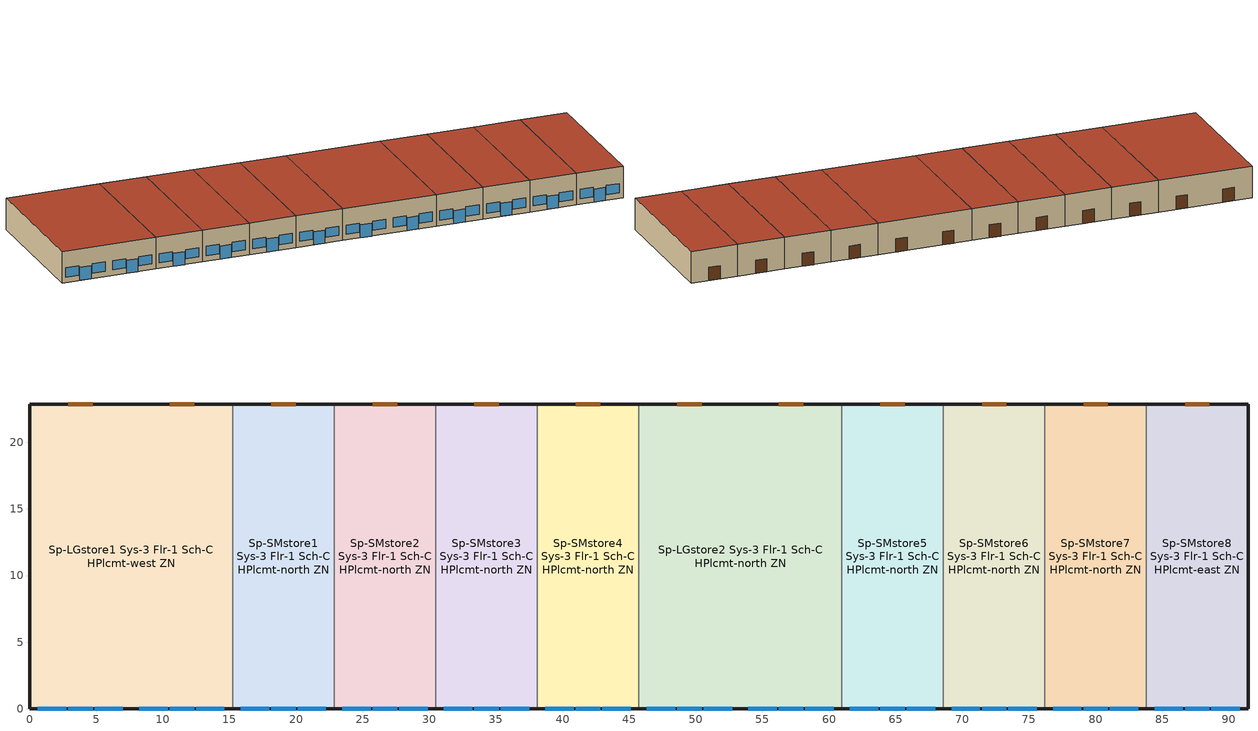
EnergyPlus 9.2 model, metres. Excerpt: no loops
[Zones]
Sp-LGstore1 Sys-3 Flr-1 Sch-C HPlcmt-west ZN
 floor ground (Customized opaque construction {696bb283-8249-4e12-9962-1d9aa854b26c} to conductance of 0.757): 15.24,22.86 15.24,0 0,0 0,22.86 z0
 wall outside (Customized opaque construction {b0f1cbef-7289-4db1-b175-e4a818bfc6b5} to conductance of 0.247): 15.24,22.86 0,22.86 0,0 15.24,0 z0:5.18
 wall to Sp-SMstore1 Sys-3 Flr-1 Sch-C HPlcmt-north ZN (Typical Interior Wall): 15.24,0 15.24,22.86 z0:5.18
 window (Customized Fenestration: cond=0.220 tvis=0.441 tsol=0.279): 2.9,0 4.73,0 / 10.52,0 12.35,0 z0:2.13
 window (Customized Fenestration: cond=0.220 tvis=0.220 tsol=0.232): 0.61,0 2.74,0 / 4.88,0 7.01,0 / 8.23,0 10.36,0 / 12.5,0 14.63,0 z0.91:2.43
 door (Customized opaque construction {9df17eda-77e6-4e09-aa2a-5fe1375f7f5a} to conductance of 2.2): 4.73,22.86 2.9,22.86 / 12.35,22.86 10.52,22.86 z0:2.13
 roof outside (Customized opaque construction {a9ebca0a-3afd-4941-8a24-fb8d7e1c11b4} to conductance of 0.183): 15.24,0 15.24,22.86 0,22.86 0,0 z5.18
Sp-LGstore2 Sys-3 Flr-1 Sch-C HPlcmt-north ZN
 floor ground (Customized opaque construction {696bb283-8249-4e12-9962-1d9aa854b26c} to conductance of 0.757): 60.96,22.86 60.96,0 45.72,0 45.72,22.86 z0
 wall outside (Customized opaque construction {b0f1cbef-7289-4db1-b175-e4a818bfc6b5} to conductance of 0.247): 45.72,0 60.96,0 / 60.96,22.86 45.72,22.86 z0:5.18
 wall to Sp-SMstore4 Sys-3 Flr-1 Sch-C HPlcmt-north ZN (Typical Interior Wall): 45.72,22.86 45.72,0 z0:5.18
 wall to Sp-SMstore5 Sys-3 Flr-1 Sch-C HPlcmt-north ZN (Typical Interior Wall): 60.96,0 60.96,22.86 z0:5.18
 window (Customized Fenestration: cond=0.220 tvis=0.441 tsol=0.279): 48.62,0 50.44,0 / 56.24,0 58.06,0 z0:2.13
 window (Customized Fenestration: cond=0.220 tvis=0.220 tsol=0.232): 46.33,0 48.46,0 / 50.6,0 52.73,0 / 53.95,0 56.08,0 / 58.22,0 60.35,0 z0.91:2.43
 door (Customized opaque construction {9df17eda-77e6-4e09-aa2a-5fe1375f7f5a} to conductance of 2.2): 50.44,22.86 48.62,22.86 / 58.06,22.86 56.24,22.86 z0:2.13
 roof outside (Customized opaque construction {a9ebca0a-3afd-4941-8a24-fb8d7e1c11b4} to conductance of 0.183): 60.96,0 60.96,22.86 45.72,22.86 45.72,0 z5.18
Sp-SMstore1 Sys-3 Flr-1 Sch-C HPlcmt-north ZN
 floor ground (Customized opaque construction {696bb283-8249-4e12-9962-1d9aa854b26c} to conductance of 0.757): 22.86,22.86 22.86,0 15.24,0 15.24,22.86 z0
 wall outside (Customized opaque construction {b0f1cbef-7289-4db1-b175-e4a818bfc6b5} to conductance of 0.247): 15.24,0 22.86,0 / 22.86,22.86 15.24,22.86 z0:5.18
 wall to Sp-SMstore2 Sys-3 Flr-1 Sch-C HPlcmt-north ZN (Typical Interior Wall): 22.86,0 22.86,22.86 z0:5.18
 window (Customized Fenestration: cond=0.220 tvis=0.441 tsol=0.279): 18.14,0 19.97,0 z0:2.13
 window (Customized Fenestration: cond=0.220 tvis=0.220 tsol=0.232): 15.85,0 17.98,0 / 20.12,0 22.25,0 z0.91:2.43
 door (Customized opaque construction {9df17eda-77e6-4e09-aa2a-5fe1375f7f5a} to conductance of 2.2): 19.97,22.86 18.14,22.86 z0:2.13
 roof outside (Customized opaque construction {a9ebca0a-3afd-4941-8a24-fb8d7e1c11b4} to conductance of 0.183): 22.86,0 22.86,22.86 15.24,22.86 15.24,0 z5.18
Sp-SMstore2 Sys-3 Flr-1 Sch-C HPlcmt-north ZN
 floor ground (Customized opaque construction {696bb283-8249-4e12-9962-1d9aa854b26c} to conductance of 0.757): 30.48,22.86 30.48,0 22.86,0 22.86,22.86 z0
 wall outside (Customized opaque construction {b0f1cbef-7289-4db1-b175-e4a818bfc6b5} to conductance of 0.247): 22.86,0 30.48,0 / 30.48,22.86 22.86,22.86 z0:5.18
 wall to Sp-SMstore3 Sys-3 Flr-1 Sch-C HPlcmt-north ZN (Typical Interior Wall): 30.48,0 30.48,22.86 z0:5.18
 window (Customized Fenestration: cond=0.220 tvis=0.441 tsol=0.279): 25.76,0 27.58,0 z0:2.13
 window (Customized Fenestration: cond=0.220 tvis=0.220 tsol=0.232): 23.47,0 25.6,0 / 27.74,0 29.87,0 z0.91:2.43
 door (Customized opaque construction {9df17eda-77e6-4e09-aa2a-5fe1375f7f5a} to conductance of 2.2): 27.58,22.86 25.76,22.86 z0:2.13
 roof outside (Customized opaque construction {a9ebca0a-3afd-4941-8a24-fb8d7e1c11b4} to conductance of 0.183): 30.48,0 30.48,22.86 22.86,22.86 22.86,0 z5.18
Sp-SMstore3 Sys-3 Flr-1 Sch-C HPlcmt-north ZN
 floor ground (Customized opaque construction {696bb283-8249-4e12-9962-1d9aa854b26c} to conductance of 0.757): 38.1,22.86 38.1,0 30.48,0 30.48,22.86 z0
 wall outside (Customized opaque construction {b0f1cbef-7289-4db1-b175-e4a818bfc6b5} to conductance of 0.247): 30.48,0 38.1,0 / 38.1,22.86 30.48,22.86 z0:5.18
 wall to Sp-SMstore4 Sys-3 Flr-1 Sch-C HPlcmt-north ZN (Typical Interior Wall): 38.1,0 38.1,22.86 z0:5.18
 window (Customized Fenestration: cond=0.220 tvis=0.441 tsol=0.279): 33.38,0 35.2,0 z0:2.13
 window (Customized Fenestration: cond=0.220 tvis=0.220 tsol=0.232): 31.09,0 33.22,0 / 35.36,0 37.49,0 z0.91:2.43
 door (Customized opaque construction {9df17eda-77e6-4e09-aa2a-5fe1375f7f5a} to conductance of 2.2): 35.2,22.86 33.38,22.86 z0:2.13
 roof outside (Customized opaque construction {a9ebca0a-3afd-4941-8a24-fb8d7e1c11b4} to conductance of 0.183): 38.1,0 38.1,22.86 30.48,22.86 30.48,0 z5.18
Sp-SMstore4 Sys-3 Flr-1 Sch-C HPlcmt-north ZN
 floor ground (Customized opaque construction {696bb283-8249-4e12-9962-1d9aa854b26c} to conductance of 0.757): 45.72,22.86 45.72,0 38.1,0 38.1,22.86 z0
 wall outside (Customized opaque construction {b0f1cbef-7289-4db1-b175-e4a818bfc6b5} to conductance of 0.247): 38.1,0 45.72,0 / 45.72,22.86 38.1,22.86 z0:5.18
 window (Customized Fenestration: cond=0.220 tvis=0.441 tsol=0.279): 41,0 42.82,0 z0:2.13
 window (Customized Fenestration: cond=0.220 tvis=0.220 tsol=0.232): 38.71,0 40.84,0 / 42.98,0 45.11,0 z0.91:2.43
 door (Customized opaque construction {9df17eda-77e6-4e09-aa2a-5fe1375f7f5a} to conductance of 2.2): 42.82,22.86 41,22.86 z0:2.13
 roof outside (Customized opaque construction {a9ebca0a-3afd-4941-8a24-fb8d7e1c11b4} to conductance of 0.183): 45.72,0 45.72,22.86 38.1,22.86 38.1,0 z5.18
Sp-SMstore5 Sys-3 Flr-1 Sch-C HPlcmt-north ZN
 floor ground (Customized opaque construction {696bb283-8249-4e12-9962-1d9aa854b26c} to conductance of 0.757): 68.58,22.86 68.58,0 60.96,0 60.96,22.86 z0
 wall outside (Customized opaque construction {b0f1cbef-7289-4db1-b175-e4a818bfc6b5} to conductance of 0.247): 60.96,0 68.58,0 / 68.58,22.86 60.96,22.86 z0:5.18
 wall to Sp-SMstore6 Sys-3 Flr-1 Sch-C HPlcmt-north ZN (Typical Interior Wall): 68.58,0 68.58,22.86 z0:5.18
 window (Customized Fenestration: cond=0.220 tvis=0.441 tsol=0.279): 63.86,0 65.68,0 z0:2.13
 window (Customized Fenestration: cond=0.220 tvis=0.220 tsol=0.232): 61.57,0 63.7,0 / 65.84,0 67.97,0 z0.91:2.43
 door (Customized opaque construction {9df17eda-77e6-4e09-aa2a-5fe1375f7f5a} to conductance of 2.2): 65.68,22.86 63.86,22.86 z0:2.13
 roof outside (Customized opaque construction {a9ebca0a-3afd-4941-8a24-fb8d7e1c11b4} to conductance of 0.183): 68.58,0 68.58,22.86 60.96,22.86 60.96,0 z5.18
Sp-SMstore6 Sys-3 Flr-1 Sch-C HPlcmt-north ZN
 floor ground (Customized opaque construction {696bb283-8249-4e12-9962-1d9aa854b26c} to conductance of 0.757): 76.2,22.86 76.2,0 68.58,0 68.58,22.86 z0
 wall outside (Customized opaque construction {b0f1cbef-7289-4db1-b175-e4a818bfc6b5} to conductance of 0.247): 68.58,0 76.2,0 / 76.2,22.86 68.58,22.86 z0:5.18
 wall to Sp-SMstore7 Sys-3 Flr-1 Sch-C HPlcmt-north ZN (Typical Interior Wall): 76.2,0 76.2,22.86 z0:5.18
 window (Customized Fenestration: cond=0.220 tvis=0.441 tsol=0.279): 71.48,0 73.3,0 z0:2.13
 window (Customized Fenestration: cond=0.220 tvis=0.220 tsol=0.232): 69.19,0 71.32,0 / 73.46,0 75.59,0 z0.91:2.43
 door (Customized opaque construction {9df17eda-77e6-4e09-aa2a-5fe1375f7f5a} to conductance of 2.2): 73.3,22.86 71.48,22.86 z0:2.13
 roof outside (Customized opaque construction {a9ebca0a-3afd-4941-8a24-fb8d7e1c11b4} to conductance of 0.183): 76.2,0 76.2,22.86 68.58,22.86 68.58,0 z5.18
Sp-SMstore7 Sys-3 Flr-1 Sch-C HPlcmt-north ZN
 floor ground (Customized opaque construction {696bb283-8249-4e12-9962-1d9aa854b26c} to conductance of 0.757): 83.82,22.86 83.82,0 76.2,0 76.2,22.86 z0
 wall outside (Customized opaque construction {b0f1cbef-7289-4db1-b175-e4a818bfc6b5} to conductance of 0.247): 76.2,0 83.82,0 / 83.82,22.86 76.2,22.86 z0:5.18
 wall to Sp-SMstore8 Sys-3 Flr-1 Sch-C HPlcmt-east ZN (Typical Interior Wall): 83.82,0 83.82,22.86 z0:5.18
 window (Customized Fenestration: cond=0.220 tvis=0.441 tsol=0.279): 79.1,0 80.92,0 z0:2.13
 window (Customized Fenestration: cond=0.220 tvis=0.220 tsol=0.232): 76.81,0 78.94,0 / 81.08,0 83.21,0 z0.91:2.43
 door (Customized opaque construction {9df17eda-77e6-4e09-aa2a-5fe1375f7f5a} to conductance of 2.2): 80.92,22.86 79.1,22.86 z0:2.13
 roof outside (Customized opaque construction {a9ebca0a-3afd-4941-8a24-fb8d7e1c11b4} to conductance of 0.183): 83.82,0 83.82,22.86 76.2,22.86 76.2,0 z5.18
Sp-SMstore8 Sys-3 Flr-1 Sch-C HPlcmt-east ZN
 floor ground (Customized opaque construction {696bb283-8249-4e12-9962-1d9aa854b26c} to conductance of 0.757): 91.44,22.86 91.44,0 83.82,0 83.82,22.86 z0
 wall outside (Customized opaque construction {b0f1cbef-7289-4db1-b175-e4a818bfc6b5} to conductance of 0.247): 83.82,0 91.44,0 91.44,22.86 83.82,22.86 z0:5.18
 window (Customized Fenestration: cond=0.220 tvis=0.441 tsol=0.279): 86.72,0 88.54,0 z0:2.13
 window (Customized Fenestration: cond=0.220 tvis=0.220 tsol=0.232): 84.43,0 86.56,0 / 88.7,0 90.83,0 z0.91:2.43
 door (Customized opaque construction {9df17eda-77e6-4e09-aa2a-5fe1375f7f5a} to conductance of 2.2): 88.54,22.86 86.72,22.86 z0:2.13
 roof outside (Customized opaque construction {a9ebca0a-3afd-4941-8a24-fb8d7e1c11b4} to conductance of 0.183): 91.44,0 91.44,22.86 83.82,22.86 83.82,0 z5.18
[Building]
NECB 2011-RetailStripmall-NECB HDD Method-CAN_PQ_Montreal.Intl.AP.716270_CWEC.epw created: 2017-
[Site:Location]
Montreal Int'l_PQ_CAN: Latitude {deg}=45.47; Longitude {deg}=-73.75; Time Zone {hr}=-5; Elevation {m}=36
[SizingPeriod:DesignDay] Day of Month=21; Dry-Bulb Temperature Range Modifier Type=DefaultMultipliers; Humidity Condition Type=Wetbulb; Barometric Pressure {Pa}=100893; Rain Indicator=No; Snow Indicator=No; Daylight Saving Time Indicator=No
Name | Month | Day Type | Maximum Dry-Bulb Temperature {C} | Daily Dry-Bulb Temperature Range {deltaC} | Wetbulb or DewPoint at Maximum Dry-Bulb {C} | Wind Speed {m/s} | Wind Direction {deg} | Solar Model Indicator | ASHRAE Clear Sky Optical Depth for Beam Irradiance (taub) | ASHRAE Clear Sky Optical Depth for Diffuse Irradiance (taud) | Sky Clearness
Montreal Int'l Ann Clg .4% Condns DB=>MWB | 7 | SummerDesignDay | 30 | 9.3 | 22.1 | 4.9 | 220 | ASHRAETau | 0.465 | 1.966
Montreal Int'l Ann Clg .4% Condns WB=>MDB | 7 | SummerDesignDay | 28.1 | 9.3 | 23.2 | 4.9 | 220 | ASHRAETau | 0.465 | 1.966
Montreal Int'l Ann Htg 99.6% Condns DB | 1 | WinterDesignDay | -23.7 | 0 | -23.7 | 3.9 | 260 | ASHRAEClearSky |  |  | 0
[Site:GroundTemperature:BuildingSurface]
19.527, 19.502, 19.536, 19.598, 20.002, 21.64, 22.225, 22.375, 21.449, 20.121, 19.802, 19.633
[Site:WaterMainsTemperature]
Calculation Method=Correlation; Annual Average Outdoor Air Temperature {C}=6.25; Maximum Difference In Monthly Average Outdoor Air Temperatures {deltaC}=30.2
[Material] Thermal Absorptance=0.9
Name | Roughness | Thickness {m} | Conductivity {W/m-K} | Density {kg/m3} | Specific Heat {J/kg-K} | Solar Absorptance | Visible Absorptance
1/2IN Gypsum 1 | Smooth | 0.0127 | 0.16 | 784.9 | 830 | 0.4 | 0.4
1IN Stucco 1 | Smooth | 0.0253 | 0.6918 | 1858 | 837 | 0.7 | 0.92
6 in. Normalweight Concrete Floor 1 | MediumRough | 0.1524 | 2.31 | 2322 | 832 | 0.7 | 0.7
8IN CONCRETE HW RefBldg 1 | Rough | 0.2032 | 1.311 | 2240 | 836.8 | 0.7 | 0.7
F08 Metal surface 1; Metal Roof Surface 1 | Smooth | 0.0008 | 45.28 | 7824 | 500 | 0.7 | 0.7
G01 13mm gypsum board | Smooth | 0.0127 | 0.16 | 800 | 1090 | 0.7 | 0.5
[Material:NoMass] Roughness=Smooth; Thermal Absorptance=0.9; Solar Absorptance=0.7
Name | Thermal Resistance {m2-K/W} | Visible Absorptance
Typical Carpet Pad 2 | 1.25503 | 0.8
Typical Insulation R-0.58 1 | 0.454528 | 0.7
Typical Insulation R-10.11 1 | 3.77764 | 0.7
Typical Insulation R-19.63 1 | 5.46446 | 0.7
[WindowMaterial:SimpleGlazingSystem] U-Factor {W/m2-K}=2.2; Solar Heat Gain Coefficient=0.6; Visible Transmittance=0.21
Customized Fenestration:: cond=0.220 tvis=0.220 tsol=0.232; Customized Fenestration:: cond=0.220 tvis=0.441 tsol=0.279
[Construction]
Customized Fenestration: cond=0.220 tvis=0.220 tsol=0.232: Customized Fenestration:: cond=0.220 tvis=0.220 tsol=0.232
Customized Fenestration: cond=0.220 tvis=0.441 tsol=0.279: Customized Fenestration:: cond=0.220 tvis=0.441 tsol=0.279
Customized opaque construction {696bb283-8249-4e12-9962-1d9aa854b26c} to conductance of 0.757: 6 in. Normalweight Concrete Floor 1, Typical Carpet Pad 2
Customized opaque construction {9df17eda-77e6-4e09-aa2a-5fe1375f7f5a} to conductance of 2.2: F08 Metal surface 1, Typical Insulation R-0.58 1
Customized opaque construction {a9ebca0a-3afd-4941-8a24-fb8d7e1c11b4} to conductance of 0.183: Metal Roof Surface 1, Typical Insulation R-19.63 1
Customized opaque construction {b0f1cbef-7289-4db1-b175-e4a818bfc6b5} to conductance of 0.247: 1IN Stucco 1, 8IN CONCRETE HW RefBldg 1, Typical Insulation R-10.11 1, 1/2IN Gypsum 1
Typical Interior Wall: G01 13mm gypsum board, G01 13mm gypsum board
[Zone] Part of Total Floor Area=Yes
Sp-LGstore1 Sys-3 Flr-1 Sch-C HPlcmt-west ZN; Sp-LGstore2 Sys-3 Flr-1 Sch-C HPlcmt-north ZN; Sp-SMstore1 Sys-3 Flr-1 Sch-C HPlcmt-north ZN; Sp-SMstore2 Sys-3 Flr-1 Sch-C HPlcmt-north ZN; Sp-SMstore3 Sys-3 Flr-1 Sch-C HPlcmt-north ZN; Sp-SMstore4 Sys-3 Flr-1 Sch-C HPlcmt-north ZN; Sp-SMstore5 Sys-3 Flr-1 Sch-C HPlcmt-north ZN; Sp-SMstore6 Sys-3 Flr-1 Sch-C HPlcmt-north ZN; Sp-SMstore7 Sys-3 Flr-1 Sch-C HPlcmt-north ZN; Sp-SMstore8 Sys-3 Flr-1 Sch-C HPlcmt-east ZN
[ZoneInfiltration:DesignFlowRate] Schedule=Always On Discrete; Design Flow Rate Calculation Method=Flow/ExteriorArea; Flow per Exterior Surface Area {m3/s-m2}=0.00025; Constant Term Coefficient=0; Temperature Term Coefficient=0; Velocity Term Coefficient=0.224; Velocity Squared Term Coefficient=0
Name | Zone or ZoneList
LGstore1 Infiltration | Sp-LGstore1 Sys-3 Flr-1 Sch-C HPlcmt-west ZN
LGstore2 Infiltration | Sp-LGstore2 Sys-3 Flr-1 Sch-C HPlcmt-north ZN
SMstore1 Infiltration | Sp-SMstore1 Sys-3 Flr-1 Sch-C HPlcmt-north ZN
SMstore2 Infiltration | Sp-SMstore2 Sys-3 Flr-1 Sch-C HPlcmt-north ZN
SMstore3 Infiltration | Sp-SMstore3 Sys-3 Flr-1 Sch-C HPlcmt-north ZN
SMstore4 Infiltration | Sp-SMstore4 Sys-3 Flr-1 Sch-C HPlcmt-north ZN
SMstore5 Infiltration | Sp-SMstore5 Sys-3 Flr-1 Sch-C HPlcmt-north ZN
SMstore6 Infiltration | Sp-SMstore6 Sys-3 Flr-1 Sch-C HPlcmt-north ZN
SMstore7 Infiltration | Sp-SMstore7 Sys-3 Flr-1 Sch-C HPlcmt-north ZN
SMstore8 Infiltration | Sp-SMstore8 Sys-3 Flr-1 Sch-C HPlcmt-east ZN
[AvailabilityManager:Scheduled] Schedule=Always On Discrete
Air Loop HVAC Outdoor Air System 10 Availability Manager; Air Loop HVAC Outdoor Air System 1 Availability Manager; Air Loop HVAC Outdoor Air System 3 Availability Manager; Air Loop HVAC Outdoor Air System 2 Availability Manager; Air Loop HVAC Outdoor Air System 6 Availability Manager; Air Loop HVAC Outdoor Air System 8 Availability Manager; Air Loop HVAC Outdoor Air System 7 Availability Manager; Air Loop HVAC Outdoor Air System 5 Availability Manager; Air Loop HVAC Outdoor Air System 4 Availability Manager; Air Loop HVAC Outdoor Air System 9 Availability Manager
[AvailabilityManager:NightCycle] Applicability Schedule=Always On Discrete; Control Type=CycleOnAny; Thermostat Tolerance {deltaC}=1; Cycling Run Time Control Type=FixedRunTime; Cycling Run Time {s}=3600
Name | Fan Schedule
Availability Manager Night Cycle 1 | Sp-LGstore1 Sys-3 Flr-1 Sch-C HPlcmt-west ZN NECB System 3 PSZ Occ Sch
Availability Manager Night Cycle 2 | Sp-LGstore2 Sys-3 Flr-1 Sch-C HPlcmt-north ZN NECB System 3 PSZ Occ Sch
Availability Manager Night Cycle 3 | Sp-SMstore1 Sys-3 Flr-1 Sch-C HPlcmt-north ZN NECB System 3 PSZ Occ Sch
Availability Manager Night Cycle 4 | Sp-SMstore2 Sys-3 Flr-1 Sch-C HPlcmt-north ZN NECB System 3 PSZ Occ Sch
Availability Manager Night Cycle 5 | Sp-SMstore3 Sys-3 Flr-1 Sch-C HPlcmt-north ZN NECB System 3 PSZ Occ Sch
Availability Manager Night Cycle 6 | Sp-SMstore4 Sys-3 Flr-1 Sch-C HPlcmt-north ZN NECB System 3 PSZ Occ Sch
Availability Manager Night Cycle 7 | Sp-SMstore5 Sys-3 Flr-1 Sch-C HPlcmt-north ZN NECB System 3 PSZ Occ Sch
Availability Manager Night Cycle 8 | Sp-SMstore6 Sys-3 Flr-1 Sch-C HPlcmt-north ZN NECB System 3 PSZ Occ Sch
Availability Manager Night Cycle 9 | Sp-SMstore7 Sys-3 Flr-1 Sch-C HPlcmt-north ZN NECB System 3 PSZ Occ Sch
Availability Manager Night Cycle 10 | Sp-SMstore8 Sys-3 Flr-1 Sch-C HPlcmt-east ZN NECB System 3 PSZ Occ Sch
[Schedule:Day:Interval]
Sp-LGstore1 Sys-3 Flr-1 Sch-C HPlcmt-west ZN NECB System 3 PSZ Occ Sch Sunday; Sp-LGstore2 Sys-3 Flr-1 Sch-C HPlcmt-north ZN NECB System 3 PSZ Occ Sch Sunday; Sp-SMstore1 Sys-3 Flr-1 Sch-C HPlcmt-north ZN NECB System 3 PSZ Occ Sch Sunday; Sp-SMstore2 Sys-3 Flr-1 Sch-C HPlcmt-north ZN NECB System 3 PSZ Occ Sch Sunday; Sp-SMstore3 Sys-3 Flr-1 Sch-C HPlcmt-north ZN NECB System 3 PSZ Occ Sch Sunday; Sp-SMstore4 Sys-3 Flr-1 Sch-C HPlcmt-north ZN NECB System 3 PSZ Occ Sch Sunday; Sp-SMstore5 Sys-3 Flr-1 Sch-C HPlcmt-north ZN NECB System 3 PSZ Occ Sch Sunday; Sp-SMstore6 Sys-3 Flr-1 Sch-C HPlcmt-north ZN NECB System 3 PSZ Occ Sch Sunday; Sp-SMstore7 Sys-3 Flr-1 Sch-C HPlcmt-north ZN NECB System 3 PSZ Occ Sch Sunday; Sp-SMstore8 Sys-3 Flr-1 Sch-C HPlcmt-east ZN NECB System 3 PSZ Occ Sch Sunday: No, 11:00, 0, 19:00, 1, 24:00, 0
Sp-LGstore1 Sys-3 Flr-1 Sch-C HPlcmt-west ZN NECB System 3 PSZ Occ Sch Monday; Sp-LGstore1 Sys-3 Flr-1 Sch-C HPlcmt-west ZN NECB System 3 PSZ Occ Sch Tuesday; Sp-LGstore1 Sys-3 Flr-1 Sch-C HPlcmt-west ZN NECB System 3 PSZ Occ Sch Wednesday; Sp-LGstore1 Sys-3 Flr-1 Sch-C HPlcmt-west ZN NECB System 3 PSZ Occ Sch Thursday; Sp-LGstore1 Sys-3 Flr-1 Sch-C HPlcmt-west ZN NECB System 3 PSZ Occ Sch Friday; Sp-LGstore1 Sys-3 Flr-1 Sch-C HPlcmt-west ZN NECB System 3 PSZ Occ Sch Saturday; Sp-LGstore2 Sys-3 Flr-1 Sch-C HPlcmt-north ZN NECB System 3 PSZ Occ Sch Monday; Sp-LGstore2 Sys-3 Flr-1 Sch-C HPlcmt-north ZN NECB System 3 PSZ Occ Sch Tuesday; Sp-LGstore2 Sys-3 Flr-1 Sch-C HPlcmt-north ZN NECB System 3 PSZ Occ Sch Wednesday; Sp-LGstore2 Sys-3 Flr-1 Sch-C HPlcmt-north ZN NECB System 3 PSZ Occ Sch Thursday; Sp-LGstore2 Sys-3 Flr-1 Sch-C HPlcmt-north ZN NECB System 3 PSZ Occ Sch Friday; Sp-LGstore2 Sys-3 Flr-1 Sch-C HPlcmt-north ZN NECB System 3 PSZ Occ Sch Saturday; Sp-SMstore1 Sys-3 Flr-1 Sch-C HPlcmt-north ZN NECB System 3 PSZ Occ Sch Monday; Sp-SMstore1 Sys-3 Flr-1 Sch-C HPlcmt-north ZN NECB System 3 PSZ Occ Sch Tuesday; Sp-SMstore1 Sys-3 Flr-1 Sch-C HPlcmt-north ZN NECB System 3 PSZ Occ Sch Wednesday; Sp-SMstore1 Sys-3 Flr-1 Sch-C HPlcmt-north ZN NECB System 3 PSZ Occ Sch Thursday; Sp-SMstore1 Sys-3 Flr-1 Sch-C HPlcmt-north ZN NECB System 3 PSZ Occ Sch Friday; Sp-SMstore1 Sys-3 Flr-1 Sch-C HPlcmt-north ZN NECB System 3 PSZ Occ Sch Saturday; Sp-SMstore2 Sys-3 Flr-1 Sch-C HPlcmt-north ZN NECB System 3 PSZ Occ Sch Monday; Sp-SMstore2 Sys-3 Flr-1 Sch-C HPlcmt-north ZN NECB System 3 PSZ Occ Sch Tuesday; Sp-SMstore2 Sys-3 Flr-1 Sch-C HPlcmt-north ZN NECB System 3 PSZ Occ Sch Wednesday; Sp-SMstore2 Sys-3 Flr-1 Sch-C HPlcmt-north ZN NECB System 3 PSZ Occ Sch Thursday; Sp-SMstore2 Sys-3 Flr-1 Sch-C HPlcmt-north ZN NECB System 3 PSZ Occ Sch Friday; Sp-SMstore2 Sys-3 Flr-1 Sch-C HPlcmt-north ZN NECB System 3 PSZ Occ Sch Saturday; Sp-SMstore3 Sys-3 Flr-1 Sch-C HPlcmt-north ZN NECB System 3 PSZ Occ Sch Monday; Sp-SMstore3 Sys-3 Flr-1 Sch-C HPlcmt-north ZN NECB System 3 PSZ Occ Sch Tuesday; Sp-SMstore3 Sys-3 Flr-1 Sch-C HPlcmt-north ZN NECB System 3 PSZ Occ Sch Wednesday; Sp-SMstore3 Sys-3 Flr-1 Sch-C HPlcmt-north ZN NECB System 3 PSZ Occ Sch Thursday; Sp-SMstore3 Sys-3 Flr-1 Sch-C HPlcmt-north ZN NECB System 3 PSZ Occ Sch Friday; Sp-SMstore3 Sys-3 Flr-1 Sch-C HPlcmt-north ZN NECB System 3 PSZ Occ Sch Saturday; Sp-SMstore4 Sys-3 Flr-1 Sch-C HPlcmt-north ZN NECB System 3 PSZ Occ Sch Monday; Sp-SMstore4 Sys-3 Flr-1 Sch-C HPlcmt-north ZN NECB System 3 PSZ Occ Sch Tuesday; Sp-SMstore4 Sys-3 Flr-1 Sch-C HPlcmt-north ZN NECB System 3 PSZ Occ Sch Wednesday; Sp-SMstore4 Sys-3 Flr-1 Sch-C HPlcmt-north ZN NECB System 3 PSZ Occ Sch Thursday; Sp-SMstore4 Sys-3 Flr-1 Sch-C HPlcmt-north ZN NECB System 3 PSZ Occ Sch Friday; Sp-SMstore4 Sys-3 Flr-1 Sch-C HPlcmt-north ZN NECB System 3 PSZ Occ Sch Saturday; Sp-SMstore5 Sys-3 Flr-1 Sch-C HPlcmt-north ZN NECB System 3 PSZ Occ Sch Monday; Sp-SMstore5 Sys-3 Flr-1 Sch-C HPlcmt-north ZN NECB System 3 PSZ Occ Sch Tuesday; Sp-SMstore5 Sys-3 Flr-1 Sch-C HPlcmt-north ZN NECB System 3 PSZ Occ Sch Wednesday; Sp-SMstore5 Sys-3 Flr-1 Sch-C HPlcmt-north ZN NECB System 3 PSZ Occ Sch Thursday; Sp-SMstore5 Sys-3 Flr-1 Sch-C HPlcmt-north ZN NECB System 3 PSZ Occ Sch Friday; Sp-SMstore5 Sys-3 Flr-1 Sch-C HPlcmt-north ZN NECB System 3 PSZ Occ Sch Saturday; Sp-SMstore6 Sys-3 Flr-1 Sch-C HPlcmt-north ZN NECB System 3 PSZ Occ Sch Monday; Sp-SMstore6 Sys-3 Flr-1 Sch-C HPlcmt-north ZN NECB System 3 PSZ Occ Sch Tuesday; Sp-SMstore6 Sys-3 Flr-1 Sch-C HPlcmt-north ZN NECB System 3 PSZ Occ Sch Wednesday; Sp-SMstore6 Sys-3 Flr-1 Sch-C HPlcmt-north ZN NECB System 3 PSZ Occ Sch Thursday; Sp-SMstore6 Sys-3 Flr-1 Sch-C HPlcmt-north ZN NECB System 3 PSZ Occ Sch Friday; Sp-SMstore6 Sys-3 Flr-1 Sch-C HPlcmt-north ZN NECB System 3 PSZ Occ Sch Saturday; Sp-SMstore7 Sys-3 Flr-1 Sch-C HPlcmt-north ZN NECB System 3 PSZ Occ Sch Monday; Sp-SMstore7 Sys-3 Flr-1 Sch-C HPlcmt-north ZN NECB System 3 PSZ Occ Sch Tuesday; Sp-SMstore7 Sys-3 Flr-1 Sch-C HPlcmt-north ZN NECB System 3 PSZ Occ Sch Wednesday; Sp-SMstore7 Sys-3 Flr-1 Sch-C HPlcmt-north ZN NECB System 3 PSZ Occ Sch Thursday; Sp-SMstore7 Sys-3 Flr-1 Sch-C HPlcmt-north ZN NECB System 3 PSZ Occ Sch Friday; Sp-SMstore7 Sys-3 Flr-1 Sch-C HPlcmt-north ZN NECB System 3 PSZ Occ Sch Saturday; Sp-SMstore8 Sys-3 Flr-1 Sch-C HPlcmt-east ZN NECB System 3 PSZ Occ Sch Monday; Sp-SMstore8 Sys-3 Flr-1 Sch-C HPlcmt-east ZN NECB System 3 PSZ Occ Sch Tuesday; Sp-SMstore8 Sys-3 Flr-1 Sch-C HPlcmt-east ZN NECB System 3 PSZ Occ Sch Wednesday; Sp-SMstore8 Sys-3 Flr-1 Sch-C HPlcmt-east ZN NECB System 3 PSZ Occ Sch Thursday; Sp-SMstore8 Sys-3 Flr-1 Sch-C HPlcmt-east ZN NECB System 3 PSZ Occ Sch Friday; Sp-SMstore8 Sys-3 Flr-1 Sch-C HPlcmt-east ZN NECB System 3 PSZ Occ Sch Saturday: No, 09:00, 0, 21:00, 1, 24:00, 0
Sp-LGstore1 Sys-3 Flr-1 Sch-C HPlcmt-west ZN NECB System 3 PSZ Occ Sch Default; Sp-LGstore1 Sys-3 Flr-1 Sch-C HPlcmt-west ZN NECB System 3 PSZ Occ Sch Summer Design Day; Sp-LGstore1 Sys-3 Flr-1 Sch-C HPlcmt-west ZN NECB System 3 PSZ Occ Sch Winter Design Day; Sp-LGstore2 Sys-3 Flr-1 Sch-C HPlcmt-north ZN NECB System 3 PSZ Occ Sch Default; Sp-LGstore2 Sys-3 Flr-1 Sch-C HPlcmt-north ZN NECB System 3 PSZ Occ Sch Summer Design Day; Sp-LGstore2 Sys-3 Flr-1 Sch-C HPlcmt-north ZN NECB System 3 PSZ Occ Sch Winter Design Day; Sp-SMstore1 Sys-3 Flr-1 Sch-C HPlcmt-north ZN NECB System 3 PSZ Occ Sch Default; Sp-SMstore1 Sys-3 Flr-1 Sch-C HPlcmt-north ZN NECB System 3 PSZ Occ Sch Summer Design Day; Sp-SMstore1 Sys-3 Flr-1 Sch-C HPlcmt-north ZN NECB System 3 PSZ Occ Sch Winter Design Day; Sp-SMstore2 Sys-3 Flr-1 Sch-C HPlcmt-north ZN NECB System 3 PSZ Occ Sch Default; Sp-SMstore2 Sys-3 Flr-1 Sch-C HPlcmt-north ZN NECB System 3 PSZ Occ Sch Summer Design Day; Sp-SMstore2 Sys-3 Flr-1 Sch-C HPlcmt-north ZN NECB System 3 PSZ Occ Sch Winter Design Day; Sp-SMstore3 Sys-3 Flr-1 Sch-C HPlcmt-north ZN NECB System 3 PSZ Occ Sch Default; Sp-SMstore3 Sys-3 Flr-1 Sch-C HPlcmt-north ZN NECB System 3 PSZ Occ Sch Summer Design Day; Sp-SMstore3 Sys-3 Flr-1 Sch-C HPlcmt-north ZN NECB System 3 PSZ Occ Sch Winter Design Day; Sp-SMstore4 Sys-3 Flr-1 Sch-C HPlcmt-north ZN NECB System 3 PSZ Occ Sch Default; Sp-SMstore4 Sys-3 Flr-1 Sch-C HPlcmt-north ZN NECB System 3 PSZ Occ Sch Summer Design Day; Sp-SMstore4 Sys-3 Flr-1 Sch-C HPlcmt-north ZN NECB System 3 PSZ Occ Sch Winter Design Day; Sp-SMstore5 Sys-3 Flr-1 Sch-C HPlcmt-north ZN NECB System 3 PSZ Occ Sch Default; Sp-SMstore5 Sys-3 Flr-1 Sch-C HPlcmt-north ZN NECB System 3 PSZ Occ Sch Summer Design Day; Sp-SMstore5 Sys-3 Flr-1 Sch-C HPlcmt-north ZN NECB System 3 PSZ Occ Sch Winter Design Day; Sp-SMstore6 Sys-3 Flr-1 Sch-C HPlcmt-north ZN NECB System 3 PSZ Occ Sch Default; Sp-SMstore6 Sys-3 Flr-1 Sch-C HPlcmt-north ZN NECB System 3 PSZ Occ Sch Summer Design Day; Sp-SMstore6 Sys-3 Flr-1 Sch-C HPlcmt-north ZN NECB System 3 PSZ Occ Sch Winter Design Day; Sp-SMstore7 Sys-3 Flr-1 Sch-C HPlcmt-north ZN NECB System 3 PSZ Occ Sch Default; Sp-SMstore7 Sys-3 Flr-1 Sch-C HPlcmt-north ZN NECB System 3 PSZ Occ Sch Summer Design Day; Sp-SMstore7 Sys-3 Flr-1 Sch-C HPlcmt-north ZN NECB System 3 PSZ Occ Sch Winter Design Day; Sp-SMstore8 Sys-3 Flr-1 Sch-C HPlcmt-east ZN NECB System 3 PSZ Occ Sch Default; Sp-SMstore8 Sys-3 Flr-1 Sch-C HPlcmt-east ZN NECB System 3 PSZ Occ Sch Summer Design Day; Sp-SMstore8 Sys-3 Flr-1 Sch-C HPlcmt-east ZN NECB System 3 PSZ Occ Sch Winter Design Day: No, 24:00, 1
[Schedule:Week:Daily]
Schedule:Week:Daily {9ea26328-e4fb-4847-9ee2-1b1a45296a9b}: Sp-LGstore1 Sys-3 Flr-1 Sch-C HPlcmt-west ZN NECB System 3 PSZ Occ Sch Sunday, Sp-LGstore1 Sys-3 Flr-1 Sch-C HPlcmt-west ZN NECB System 3 PSZ Occ Sch Monday, Sp-LGstore1 Sys-3 Flr-1 Sch-C HPlcmt-west ZN NECB System 3 PSZ Occ Sch Tuesday, Sp-LGstore1 Sys-3 Flr-1 Sch-C HPlcmt-west ZN NECB System 3 PSZ Occ Sch Wednesday, Sp-LGstore1 Sys-3 Flr-1 Sch-C HPlcmt-west ZN NECB System 3 PSZ Occ Sch Thursday, Sp-LGstore1 Sys-3 Flr-1 Sch-C HPlcmt-west ZN NECB System 3 PSZ Occ Sch Friday, Sp-LGstore1 Sys-3 Flr-1 Sch-C HPlcmt-west ZN NECB System 3 PSZ Occ Sch Saturday, Sp-LGstore1 Sys-3 Flr-1 Sch-C HPlcmt-west ZN NECB System 3 PSZ Occ Sch Default, Sp-LGstore1 Sys-3 Flr-1 Sch-C HPlcmt-west ZN NECB System 3 PSZ Occ Sch Summer Design Day, Sp-LGstore1 Sys-3 Flr-1 Sch-C HPlcmt-west ZN NECB System 3 PSZ Occ Sch Winter Design Day, Sp-LGstore1 Sys-3 Flr-1 Sch-C HPlcmt-west ZN NECB System 3 PSZ Occ Sch Default, Sp-LGstore1 Sys-3 Flr-1 Sch-C HPlcmt-west ZN NECB System 3 PSZ Occ Sch Default
Schedule:Week:Daily {6abae336-067d-4d86-93cc-f67b5e33776a}: Sp-LGstore2 Sys-3 Flr-1 Sch-C HPlcmt-north ZN NECB System 3 PSZ Occ Sch Sunday, Sp-LGstore2 Sys-3 Flr-1 Sch-C HPlcmt-north ZN NECB System 3 PSZ Occ Sch Monday, Sp-LGstore2 Sys-3 Flr-1 Sch-C HPlcmt-north ZN NECB System 3 PSZ Occ Sch Tuesday, Sp-LGstore2 Sys-3 Flr-1 Sch-C HPlcmt-north ZN NECB System 3 PSZ Occ Sch Wednesday, Sp-LGstore2 Sys-3 Flr-1 Sch-C HPlcmt-north ZN NECB System 3 PSZ Occ Sch Thursday, Sp-LGstore2 Sys-3 Flr-1 Sch-C HPlcmt-north ZN NECB System 3 PSZ Occ Sch Friday, Sp-LGstore2 Sys-3 Flr-1 Sch-C HPlcmt-north ZN NECB System 3 PSZ Occ Sch Saturday, Sp-LGstore2 Sys-3 Flr-1 Sch-C HPlcmt-north ZN NECB System 3 PSZ Occ Sch Default, Sp-LGstore2 Sys-3 Flr-1 Sch-C HPlcmt-north ZN NECB System 3 PSZ Occ Sch Summer Design Day, Sp-LGstore2 Sys-3 Flr-1 Sch-C HPlcmt-north ZN NECB System 3 PSZ Occ Sch Winter Design Day, Sp-LGstore2 Sys-3 Flr-1 Sch-C HPlcmt-north ZN NECB System 3 PSZ Occ Sch Default, Sp-LGstore2 Sys-3 Flr-1 Sch-C HPlcmt-north ZN NECB System 3 PSZ Occ Sch Default
Schedule:Week:Daily {3b1a9ebd-e549-4a51-810a-ae0ceef74b98}: Sp-SMstore1 Sys-3 Flr-1 Sch-C HPlcmt-north ZN NECB System 3 PSZ Occ Sch Sunday, Sp-SMstore1 Sys-3 Flr-1 Sch-C HPlcmt-north ZN NECB System 3 PSZ Occ Sch Monday, Sp-SMstore1 Sys-3 Flr-1 Sch-C HPlcmt-north ZN NECB System 3 PSZ Occ Sch Tuesday, Sp-SMstore1 Sys-3 Flr-1 Sch-C HPlcmt-north ZN NECB System 3 PSZ Occ Sch Wednesday, Sp-SMstore1 Sys-3 Flr-1 Sch-C HPlcmt-north ZN NECB System 3 PSZ Occ Sch Thursday, Sp-SMstore1 Sys-3 Flr-1 Sch-C HPlcmt-north ZN NECB System 3 PSZ Occ Sch Friday, Sp-SMstore1 Sys-3 Flr-1 Sch-C HPlcmt-north ZN NECB System 3 PSZ Occ Sch Saturday, Sp-SMstore1 Sys-3 Flr-1 Sch-C HPlcmt-north ZN NECB System 3 PSZ Occ Sch Default, Sp-SMstore1 Sys-3 Flr-1 Sch-C HPlcmt-north ZN NECB System 3 PSZ Occ Sch Summer Design Day, Sp-SMstore1 Sys-3 Flr-1 Sch-C HPlcmt-north ZN NECB System 3 PSZ Occ Sch Winter Design Day, Sp-SMstore1 Sys-3 Flr-1 Sch-C HPlcmt-north ZN NECB System 3 PSZ Occ Sch Default, Sp-SMstore1 Sys-3 Flr-1 Sch-C HPlcmt-north ZN NECB System 3 PSZ Occ Sch Default
Schedule:Week:Daily {39a6a212-7ea3-4961-af1c-ceae02c7fdde}: Sp-SMstore2 Sys-3 Flr-1 Sch-C HPlcmt-north ZN NECB System 3 PSZ Occ Sch Sunday, Sp-SMstore2 Sys-3 Flr-1 Sch-C HPlcmt-north ZN NECB System 3 PSZ Occ Sch Monday, Sp-SMstore2 Sys-3 Flr-1 Sch-C HPlcmt-north ZN NECB System 3 PSZ Occ Sch Tuesday, Sp-SMstore2 Sys-3 Flr-1 Sch-C HPlcmt-north ZN NECB System 3 PSZ Occ Sch Wednesday, Sp-SMstore2 Sys-3 Flr-1 Sch-C HPlcmt-north ZN NECB System 3 PSZ Occ Sch Thursday, Sp-SMstore2 Sys-3 Flr-1 Sch-C HPlcmt-north ZN NECB System 3 PSZ Occ Sch Friday, Sp-SMstore2 Sys-3 Flr-1 Sch-C HPlcmt-north ZN NECB System 3 PSZ Occ Sch Saturday, Sp-SMstore2 Sys-3 Flr-1 Sch-C HPlcmt-north ZN NECB System 3 PSZ Occ Sch Default, Sp-SMstore2 Sys-3 Flr-1 Sch-C HPlcmt-north ZN NECB System 3 PSZ Occ Sch Summer Design Day, Sp-SMstore2 Sys-3 Flr-1 Sch-C HPlcmt-north ZN NECB System 3 PSZ Occ Sch Winter Design Day, Sp-SMstore2 Sys-3 Flr-1 Sch-C HPlcmt-north ZN NECB System 3 PSZ Occ Sch Default, Sp-SMstore2 Sys-3 Flr-1 Sch-C HPlcmt-north ZN NECB System 3 PSZ Occ Sch Default
Schedule:Week:Daily {d7bbe9b9-400a-4b37-8285-705267d6b739}: Sp-SMstore3 Sys-3 Flr-1 Sch-C HPlcmt-north ZN NECB System 3 PSZ Occ Sch Sunday, Sp-SMstore3 Sys-3 Flr-1 Sch-C HPlcmt-north ZN NECB System 3 PSZ Occ Sch Monday, Sp-SMstore3 Sys-3 Flr-1 Sch-C HPlcmt-north ZN NECB System 3 PSZ Occ Sch Tuesday, Sp-SMstore3 Sys-3 Flr-1 Sch-C HPlcmt-north ZN NECB System 3 PSZ Occ Sch Wednesday, Sp-SMstore3 Sys-3 Flr-1 Sch-C HPlcmt-north ZN NECB System 3 PSZ Occ Sch Thursday, Sp-SMstore3 Sys-3 Flr-1 Sch-C HPlcmt-north ZN NECB System 3 PSZ Occ Sch Friday, Sp-SMstore3 Sys-3 Flr-1 Sch-C HPlcmt-north ZN NECB System 3 PSZ Occ Sch Saturday, Sp-SMstore3 Sys-3 Flr-1 Sch-C HPlcmt-north ZN NECB System 3 PSZ Occ Sch Default, Sp-SMstore3 Sys-3 Flr-1 Sch-C HPlcmt-north ZN NECB System 3 PSZ Occ Sch Summer Design Day, Sp-SMstore3 Sys-3 Flr-1 Sch-C HPlcmt-north ZN NECB System 3 PSZ Occ Sch Winter Design Day, Sp-SMstore3 Sys-3 Flr-1 Sch-C HPlcmt-north ZN NECB System 3 PSZ Occ Sch Default, Sp-SMstore3 Sys-3 Flr-1 Sch-C HPlcmt-north ZN NECB System 3 PSZ Occ Sch Default
Schedule:Week:Daily {18b7d56f-1e2c-4d4d-afd3-ee457dea963b}: Sp-SMstore4 Sys-3 Flr-1 Sch-C HPlcmt-north ZN NECB System 3 PSZ Occ Sch Sunday, Sp-SMstore4 Sys-3 Flr-1 Sch-C HPlcmt-north ZN NECB System 3 PSZ Occ Sch Monday, Sp-SMstore4 Sys-3 Flr-1 Sch-C HPlcmt-north ZN NECB System 3 PSZ Occ Sch Tuesday, Sp-SMstore4 Sys-3 Flr-1 Sch-C HPlcmt-north ZN NECB System 3 PSZ Occ Sch Wednesday, Sp-SMstore4 Sys-3 Flr-1 Sch-C HPlcmt-north ZN NECB System 3 PSZ Occ Sch Thursday, Sp-SMstore4 Sys-3 Flr-1 Sch-C HPlcmt-north ZN NECB System 3 PSZ Occ Sch Friday, Sp-SMstore4 Sys-3 Flr-1 Sch-C HPlcmt-north ZN NECB System 3 PSZ Occ Sch Saturday, Sp-SMstore4 Sys-3 Flr-1 Sch-C HPlcmt-north ZN NECB System 3 PSZ Occ Sch Default, Sp-SMstore4 Sys-3 Flr-1 Sch-C HPlcmt-north ZN NECB System 3 PSZ Occ Sch Summer Design Day, Sp-SMstore4 Sys-3 Flr-1 Sch-C HPlcmt-north ZN NECB System 3 PSZ Occ Sch Winter Design Day, Sp-SMstore4 Sys-3 Flr-1 Sch-C HPlcmt-north ZN NECB System 3 PSZ Occ Sch Default, Sp-SMstore4 Sys-3 Flr-1 Sch-C HPlcmt-north ZN NECB System 3 PSZ Occ Sch Default
Schedule:Week:Daily {3bde016a-ef5d-41ac-8ece-58a7186b4563}: Sp-SMstore5 Sys-3 Flr-1 Sch-C HPlcmt-north ZN NECB System 3 PSZ Occ Sch Sunday, Sp-SMstore5 Sys-3 Flr-1 Sch-C HPlcmt-north ZN NECB System 3 PSZ Occ Sch Monday, Sp-SMstore5 Sys-3 Flr-1 Sch-C HPlcmt-north ZN NECB System 3 PSZ Occ Sch Tuesday, Sp-SMstore5 Sys-3 Flr-1 Sch-C HPlcmt-north ZN NECB System 3 PSZ Occ Sch Wednesday, Sp-SMstore5 Sys-3 Flr-1 Sch-C HPlcmt-north ZN NECB System 3 PSZ Occ Sch Thursday, Sp-SMstore5 Sys-3 Flr-1 Sch-C HPlcmt-north ZN NECB System 3 PSZ Occ Sch Friday, Sp-SMstore5 Sys-3 Flr-1 Sch-C HPlcmt-north ZN NECB System 3 PSZ Occ Sch Saturday, Sp-SMstore5 Sys-3 Flr-1 Sch-C HPlcmt-north ZN NECB System 3 PSZ Occ Sch Default, Sp-SMstore5 Sys-3 Flr-1 Sch-C HPlcmt-north ZN NECB System 3 PSZ Occ Sch Summer Design Day, Sp-SMstore5 Sys-3 Flr-1 Sch-C HPlcmt-north ZN NECB System 3 PSZ Occ Sch Winter Design Day, Sp-SMstore5 Sys-3 Flr-1 Sch-C HPlcmt-north ZN NECB System 3 PSZ Occ Sch Default, Sp-SMstore5 Sys-3 Flr-1 Sch-C HPlcmt-north ZN NECB System 3 PSZ Occ Sch Default
Schedule:Week:Daily {42430c3e-45c3-43a4-b410-0f81b8fb76fb}: Sp-SMstore6 Sys-3 Flr-1 Sch-C HPlcmt-north ZN NECB System 3 PSZ Occ Sch Sunday, Sp-SMstore6 Sys-3 Flr-1 Sch-C HPlcmt-north ZN NECB System 3 PSZ Occ Sch Monday, Sp-SMstore6 Sys-3 Flr-1 Sch-C HPlcmt-north ZN NECB System 3 PSZ Occ Sch Tuesday, Sp-SMstore6 Sys-3 Flr-1 Sch-C HPlcmt-north ZN NECB System 3 PSZ Occ Sch Wednesday, Sp-SMstore6 Sys-3 Flr-1 Sch-C HPlcmt-north ZN NECB System 3 PSZ Occ Sch Thursday, Sp-SMstore6 Sys-3 Flr-1 Sch-C HPlcmt-north ZN NECB System 3 PSZ Occ Sch Friday, Sp-SMstore6 Sys-3 Flr-1 Sch-C HPlcmt-north ZN NECB System 3 PSZ Occ Sch Saturday, Sp-SMstore6 Sys-3 Flr-1 Sch-C HPlcmt-north ZN NECB System 3 PSZ Occ Sch Default, Sp-SMstore6 Sys-3 Flr-1 Sch-C HPlcmt-north ZN NECB System 3 PSZ Occ Sch Summer Design Day, Sp-SMstore6 Sys-3 Flr-1 Sch-C HPlcmt-north ZN NECB System 3 PSZ Occ Sch Winter Design Day, Sp-SMstore6 Sys-3 Flr-1 Sch-C HPlcmt-north ZN NECB System 3 PSZ Occ Sch Default, Sp-SMstore6 Sys-3 Flr-1 Sch-C HPlcmt-north ZN NECB System 3 PSZ Occ Sch Default
Schedule:Week:Daily {f836ca58-c131-444b-8da0-3a65012ed538}: Sp-SMstore7 Sys-3 Flr-1 Sch-C HPlcmt-north ZN NECB System 3 PSZ Occ Sch Sunday, Sp-SMstore7 Sys-3 Flr-1 Sch-C HPlcmt-north ZN NECB System 3 PSZ Occ Sch Monday, Sp-SMstore7 Sys-3 Flr-1 Sch-C HPlcmt-north ZN NECB System 3 PSZ Occ Sch Tuesday, Sp-SMstore7 Sys-3 Flr-1 Sch-C HPlcmt-north ZN NECB System 3 PSZ Occ Sch Wednesday, Sp-SMstore7 Sys-3 Flr-1 Sch-C HPlcmt-north ZN NECB System 3 PSZ Occ Sch Thursday, Sp-SMstore7 Sys-3 Flr-1 Sch-C HPlcmt-north ZN NECB System 3 PSZ Occ Sch Friday, Sp-SMstore7 Sys-3 Flr-1 Sch-C HPlcmt-north ZN NECB System 3 PSZ Occ Sch Saturday, Sp-SMstore7 Sys-3 Flr-1 Sch-C HPlcmt-north ZN NECB System 3 PSZ Occ Sch Default, Sp-SMstore7 Sys-3 Flr-1 Sch-C HPlcmt-north ZN NECB System 3 PSZ Occ Sch Summer Design Day, Sp-SMstore7 Sys-3 Flr-1 Sch-C HPlcmt-north ZN NECB System 3 PSZ Occ Sch Winter Design Day, Sp-SMstore7 Sys-3 Flr-1 Sch-C HPlcmt-north ZN NECB System 3 PSZ Occ Sch Default, Sp-SMstore7 Sys-3 Flr-1 Sch-C HPlcmt-north ZN NECB System 3 PSZ Occ Sch Default
Schedule:Week:Daily {76f7d1b6-e7af-4cf6-8fc3-5da782475735}: Sp-SMstore8 Sys-3 Flr-1 Sch-C HPlcmt-east ZN NECB System 3 PSZ Occ Sch Sunday, Sp-SMstore8 Sys-3 Flr-1 Sch-C HPlcmt-east ZN NECB System 3 PSZ Occ Sch Monday, Sp-SMstore8 Sys-3 Flr-1 Sch-C HPlcmt-east ZN NECB System 3 PSZ Occ Sch Tuesday, Sp-SMstore8 Sys-3 Flr-1 Sch-C HPlcmt-east ZN NECB System 3 PSZ Occ Sch Wednesday, Sp-SMstore8 Sys-3 Flr-1 Sch-C HPlcmt-east ZN NECB System 3 PSZ Occ Sch Thursday, Sp-SMstore8 Sys-3 Flr-1 Sch-C HPlcmt-east ZN NECB System 3 PSZ Occ Sch Friday, Sp-SMstore8 Sys-3 Flr-1 Sch-C HPlcmt-east ZN NECB System 3 PSZ Occ Sch Saturday, Sp-SMstore8 Sys-3 Flr-1 Sch-C HPlcmt-east ZN NECB System 3 PSZ Occ Sch Default, Sp-SMstore8 Sys-3 Flr-1 Sch-C HPlcmt-east ZN NECB System 3 PSZ Occ Sch Summer Design Day, Sp-SMstore8 Sys-3 Flr-1 Sch-C HPlcmt-east ZN NECB System 3 PSZ Occ Sch Winter Design Day, Sp-SMstore8 Sys-3 Flr-1 Sch-C HPlcmt-east ZN NECB System 3 PSZ Occ Sch Default, Sp-SMstore8 Sys-3 Flr-1 Sch-C HPlcmt-east ZN NECB System 3 PSZ Occ Sch Default
[Schedule:Year]
Sp-LGstore1 Sys-3 Flr-1 Sch-C HPlcmt-west ZN NECB System 3 PSZ Occ Sch: Schedule:Week:Daily {9ea26328-e4fb-4847-9ee2-1b1a45296a9b}, 1, 1, 12, 31
Sp-LGstore2 Sys-3 Flr-1 Sch-C HPlcmt-north ZN NECB System 3 PSZ Occ Sch: Schedule:Week:Daily {6abae336-067d-4d86-93cc-f67b5e33776a}, 1, 1, 12, 31
Sp-SMstore1 Sys-3 Flr-1 Sch-C HPlcmt-north ZN NECB System 3 PSZ Occ Sch: Schedule:Week:Daily {3b1a9ebd-e549-4a51-810a-ae0ceef74b98}, 1, 1, 12, 31
Sp-SMstore2 Sys-3 Flr-1 Sch-C HPlcmt-north ZN NECB System 3 PSZ Occ Sch: Schedule:Week:Daily {39a6a212-7ea3-4961-af1c-ceae02c7fdde}, 1, 1, 12, 31
Sp-SMstore3 Sys-3 Flr-1 Sch-C HPlcmt-north ZN NECB System 3 PSZ Occ Sch: Schedule:Week:Daily {d7bbe9b9-400a-4b37-8285-705267d6b739}, 1, 1, 12, 31
Sp-SMstore4 Sys-3 Flr-1 Sch-C HPlcmt-north ZN NECB System 3 PSZ Occ Sch: Schedule:Week:Daily {18b7d56f-1e2c-4d4d-afd3-ee457dea963b}, 1, 1, 12, 31
Sp-SMstore5 Sys-3 Flr-1 Sch-C HPlcmt-north ZN NECB System 3 PSZ Occ Sch: Schedule:Week:Daily {3bde016a-ef5d-41ac-8ece-58a7186b4563}, 1, 1, 12, 31
Sp-SMstore6 Sys-3 Flr-1 Sch-C HPlcmt-north ZN NECB System 3 PSZ Occ Sch: Schedule:Week:Daily {42430c3e-45c3-43a4-b410-0f81b8fb76fb}, 1, 1, 12, 31
Sp-SMstore7 Sys-3 Flr-1 Sch-C HPlcmt-north ZN NECB System 3 PSZ Occ Sch: Schedule:Week:Daily {f836ca58-c131-444b-8da0-3a65012ed538}, 1, 1, 12, 31
Sp-SMstore8 Sys-3 Flr-1 Sch-C HPlcmt-east ZN NECB System 3 PSZ Occ Sch: Schedule:Week:Daily {76f7d1b6-e7af-4cf6-8fc3-5da782475735}, 1, 1, 12, 31
[Schedule:Constant]
Always On Discrete: OnOff, 1
